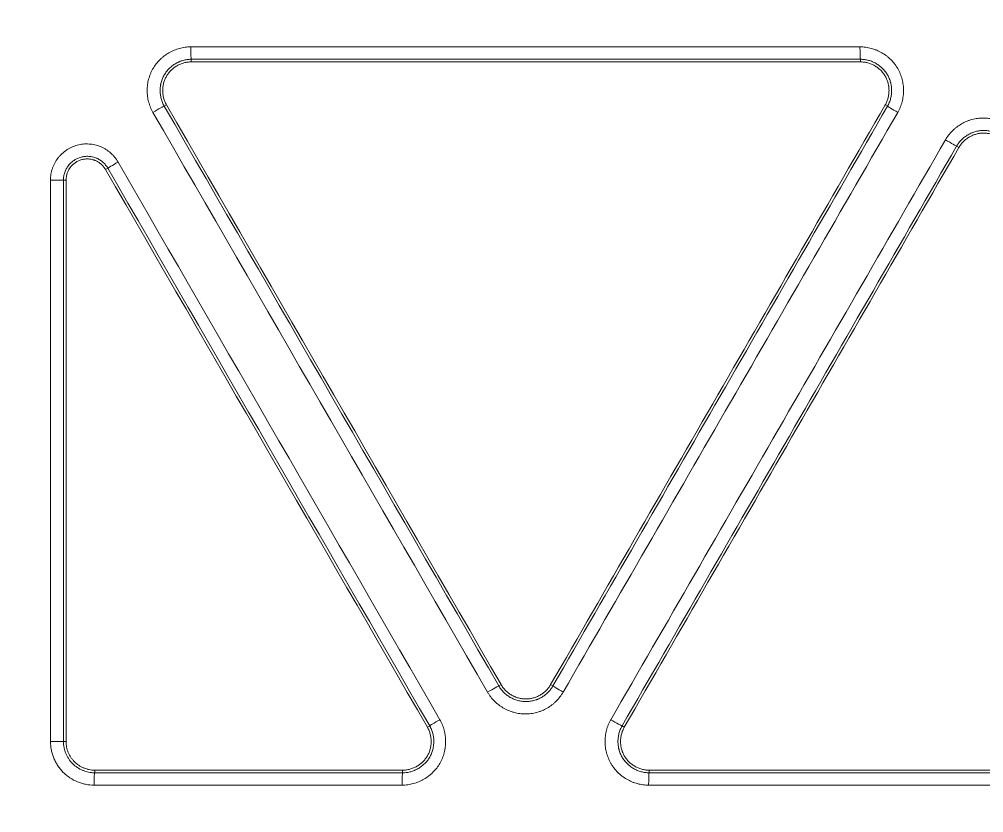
# Model space of a CAD drawing. Header units: inches. Extents: x 405346 to 489838, y -25612 to 14934.
# Drawn here: x 466997.43 to 467034.29, y 4351.73 to 4382.04 of the extents above; entities that cross this region are included whole.
import ezdxf

# ---------------------------------------------------------------- set-up
doc = ezdxf.new("R2010")
doc.units = ezdxf.units.IN
doc.header["$LTSCALE"] = 200
doc.header["$MEASUREMENT"] = 0
doc.layers.add('SS-EQ', color=2, linetype='Continuous', lineweight=20)

# ---------------------------------------------------------------- blocks, each defined once
blk = doc.blocks.new('4way무풍')
at = {"layer": 'SS-EQ'}
for p, q in [((-240.266, 59.09), (-240.266, 58.99)), ((-214.692, 58.99), (-214.691, 59.09)), ((-241.214, 57.349), (-241.3, 57.299)), ((-213.657, 57.299), (-213.744, 57.349)), ((-210.928, 55.723), (-211.014, 55.773)), ((-243.454, 54.928), (-243.541, 54.878)), ((-245.053, 54.473), (-245.152, 54.473)), ((-228.512, 35.151), (-228.427, 35.2)), ((-226.531, 35.2), (-226.444, 35.15)), ((-231.242, 33.575), (-231.155, 33.625)), ((-223.802, 33.625), (-223.716, 33.575)), ((-245.152, 33.028), (-245.053, 33.028)), ((-243.958, 31.933), (-243.958, 31.834)), ((-232.19, 31.834), (-232.19, 31.933)), ((-222.768, 31.933), (-222.768, 31.834))]:
    blk.add_line(p, q, dxfattribs=at)
for centre, major_axis, ratio, start_param, end_param in [((-240.265, 59.564), (0, -0.474), 0.045383, 4.710669, 6.24824), ((-214.691, 59.564), (0, 0.474), 0.038551, 1.56841, 3.106613), ((-241.71, 57.062), (0.41, 0.237), 0.024355, 0.034917, 1.609731), ((-213.246, 57.062), (0.41, -0.237), 0.017147, 3.176504, 4.678064), ((-211.424, 56.01), (0.41, -0.237), 0.01695, 4.678396, 6.248274), ((-243.044, 55.164), (-0.41, -0.237), 0.02451, 4.751757, 6.248268), ((-245.625, 54.473), (-0.474, 0), 0.001461, 3.176499, 4.759575), ((-228.922, 34.914), (0.41, 0.237), 0.022325, 0.034915, 1.607137), ((-226.034, 34.914), (0.41, -0.237), 0.019907, 3.176506, 4.675529), ((-230.745, 33.862), (-0.41, -0.237), 0.022526, 4.749198, 6.24827), ((-224.211, 33.862), (-0.41, 0.237), 0.019689, 1.534333, 3.106679), ((-245.625, 33.028), (-0.474, 0), 0.000878, 3.176499, 4.759918), ((-243.958, 31.36), (0, -0.474), 0.047, 3.176538, 4.711538), ((-232.189, 31.36), (0, 0.474), 0.043555, 0.03494, 1.569803), ((-222.767, 31.36), (0, -0.474), 0.041082, 3.176529, 4.711271)]:
    blk.add_ellipse(centre, major_axis=major_axis, ratio=ratio, start_param=start_param, end_param=end_param, dxfattribs=at)
for points, knots in [([(-346.359, 0), (-346.359, 27.812), (-346.359, 55.623), (-346.359, 97.341), (-346.359, 111.247), (-346.359, 139.059), (-346.359, 152.964), (-346.359, 180.776), (-346.359, 194.682), (-346.359, 222.494), (-346.359, 236.4), (-346.358, 257.259), (-346.358, 264.212), (-346.359, 272.903), (-346.359, 274.641), (-346.359, 277.248), (-346.359, 278.117), (-346.358, 279.856), (-346.358, 280.725), (-346.358, 282.028), (-346.358, 282.463), (-346.358, 283.332), (-346.359, 283.767), (-346.359, 284.419), (-346.359, 284.636), (-346.359, 285.07), (-346.358, 285.288), (-346.355, 285.722), (-346.353, 285.939), (-346.345, 286.374), (-346.34, 286.591), (-346.322, 287.243), (-346.305, 287.677), (-346.262, 288.546), (-346.235, 288.98), (-346.174, 289.848), (-346.138, 290.283), (-346.078, 290.934), (-346.057, 291.151), (-346.012, 291.584), (-345.894, 292.666), (-345.748, 293.74), (-345.479, 295.449), (-345.327, 296.299), (-344.817, 298.834), (-344.407, 300.504), (-343.687, 302.982), (-343.172, 304.624), (-342.294, 307.059), (-341.638, 308.662), (-341.119, 309.858), (-340.941, 310.255), (-340.713, 310.75), (-340.668, 310.849), (-340.576, 311.047), (-340.437, 311.342), (-339.919, 312.422), (-339.029, 314.158), (-338.177, 315.659), (-336.854, 317.88), (-335.912, 319.32), (-334.41, 321.417), (-333.378, 322.795), (-331.741, 324.8), (-330.589, 326.095), (-329.702, 327.05), (-329.403, 327.366), (-329.023, 327.757), (-328.947, 327.835), (-328.795, 327.991), (-328.566, 328.224), (-327.719, 329.07), (-326.303, 330.411), (-324.35, 332.11), (-322.332, 333.721), (-320.944, 334.737), (-319.535, 335.723), (-318.819, 336.202), (-317.367, 337.129), (-315.893, 338.027), (-314.376, 338.866), (-313.222, 339.472), (-312.835, 339.671), (-312.249, 339.962), (-312.054, 340.059), (-311.662, 340.249), (-309.896, 341.094), (-308.103, 341.848), (-305.68, 342.749), (-304.055, 343.315), (-302.408, 343.812), (-299.923, 344.505), (-298.245, 344.898), (-295.697, 345.381), (-294.842, 345.525), (-293.766, 345.682), (-293.551, 345.712), (-293.119, 345.77), (-292.903, 345.798), (-292.254, 345.879), (-291.821, 345.928), (-290.523, 346.062), (-289.657, 346.132), (-288.357, 346.21), (-287.924, 346.231), (-287.057, 346.265), (-286.624, 346.277), (-285.974, 346.288), (-285.757, 346.29), (-285.323, 346.293), (-285.107, 346.293), (-284.673, 346.294), (-284.456, 346.293), (-284.023, 346.293), (-283.806, 346.293), (-283.155, 346.292), (-282.722, 346.292), (-281.855, 346.292), (-281.421, 346.292), (-280.12, 346.293), (-279.253, 346.293), (-277.519, 346.294), (-276.652, 346.294), (-274.05, 346.294), (-272.316, 346.294), (-267.113, 346.293), (-263.645, 346.293), (-256.707, 346.293), (-253.239, 346.293), (-242.833, 346.293), (-235.896, 346.294), (-222.022, 346.294), (-215.084, 346.294), (-194.273, 346.294), (-180.398, 346.294), (-152.65, 346.294), (-138.775, 346.294), (-111.027, 346.294), (-97.152, 346.294), (-69.403, 346.294), (-55.529, 346.294), (-34.718, 346.294), (-27.78, 346.294), (-13.906, 346.294), (-6.969, 346.294), (-0.032, 346.294)], [0, 0, 0, 0, 0.125, 0.125, 0.1875, 0.1875, 0.25, 0.25, 0.3125, 0.3125, 0.375, 0.375, 0.40625, 0.40625, 0.414063, 0.414063, 0.417969, 0.417969, 0.421875, 0.421875, 0.423828, 0.423828, 0.425781, 0.425781, 0.426758, 0.426758, 0.427734, 0.427734, 0.428711, 0.428711, 0.429688, 0.429688, 0.431641, 0.431641, 0.433594, 0.433594, 0.435547, 0.435547, 0.436523, 0.436523, 0.4375, 0.441406, 0.441406, 0.445313, 0.445313, 0.453125, 0.453125, 0.457031, 0.460938, 0.464844, 0.464844, 0.466797, 0.466797, 0.467285, 0.467285, 0.467773, 0.46875, 0.472656, 0.476563, 0.476563, 0.484375, 0.484375, 0.488281, 0.492188, 0.496094, 0.496094, 0.498047, 0.498047, 0.498535, 0.498535, 0.499023, 0.5, 0.503906, 0.507813, 0.511719, 0.515625, 0.515625, 0.519531, 0.519531, 0.523438, 0.527344, 0.527344, 0.529297, 0.529297, 0.530273, 0.530273, 0.53125, 0.539063, 0.539063, 0.542969, 0.546875, 0.546875, 0.554688, 0.554688, 0.558594, 0.558594, 0.55957, 0.55957, 0.560547, 0.560547, 0.5625, 0.5625, 0.566406, 0.566406, 0.568359, 0.568359, 0.570313, 0.570313, 0.571289, 0.571289, 0.572266, 0.572266, 0.573242, 0.573242, 0.574219, 0.574219, 0.576172, 0.576172, 0.578125, 0.578125, 0.582031, 0.582031, 0.585938, 0.585938, 0.59375, 0.59375, 0.609375, 0.609375, 0.625, 0.625, 0.65625, 0.65625, 0.6875, 0.6875, 0.75, 0.75, 0.8125, 0.8125, 0.875, 0.875, 0.9375, 0.9375, 0.96875, 0.96875, 1, 1, 1, 1]), ([(-0.032, 345.099), (-6.961, 345.099), (-13.891, 345.099), (-27.749, 345.099), (-34.679, 345.098), (-55.467, 345.098), (-69.326, 345.098), (-97.044, 345.097), (-110.903, 345.097), (-138.621, 345.096), (-152.479, 345.095), (-180.197, 345.093), (-194.056, 345.092), (-214.845, 345.089), (-221.774, 345.088), (-235.633, 345.086), (-242.562, 345.085), (-256.421, 345.082), (-263.351, 345.08), (-272.012, 345.079), (-273.745, 345.079), (-276.343, 345.078), (-277.21, 345.078), (-278.942, 345.077), (-279.808, 345.077), (-281.107, 345.076), (-281.54, 345.076), (-282.407, 345.076), (-282.84, 345.076), (-283.706, 345.075), (-284.139, 345.075), (-284.789, 345.074), (-285.005, 345.073), (-285.438, 345.071), (-285.655, 345.069), (-286.304, 345.059), (-286.737, 345.048), (-287.602, 345.017), (-288.034, 344.996), (-289.33, 344.921), (-290.194, 344.852), (-291.488, 344.721), (-291.92, 344.673), (-292.566, 344.593), (-292.782, 344.565), (-293.212, 344.507), (-294.286, 344.357), (-295.351, 344.179), (-297.891, 343.698), (-299.563, 343.307), (-302.038, 342.614), (-303.678, 342.117), (-305.297, 341.55), (-307.709, 340.648), (-309.296, 339.975), (-311.056, 339.137), (-311.349, 338.996), (-311.641, 338.852), (-311.836, 338.756), (-311.933, 338.707), (-312.418, 338.463), (-312.803, 338.264), (-313.95, 337.656), (-314.704, 337.235), (-316.19, 336.364), (-316.921, 335.913), (-318.363, 334.982), (-319.073, 334.501), (-320.472, 333.511), (-321.848, 332.49), (-323.849, 330.871), (-325.784, 329.163), (-327.03, 327.964), (-327.795, 327.195), (-327.947, 327.04), (-328.25, 326.729), (-328.401, 326.572), (-328.849, 326.101), (-329.144, 325.784), (-330.019, 324.826), (-331.153, 323.527), (-332.763, 321.515), (-333.776, 320.132), (-334.759, 318.728), (-335.235, 318.015), (-336.157, 316.57), (-336.603, 315.837), (-337.465, 314.349), (-338.296, 312.841), (-339.065, 311.29), (-339.481, 310.406), (-339.527, 310.307), (-339.618, 310.11), (-339.754, 309.814), (-340.065, 309.122), (-340.322, 308.526), (-340.821, 307.33), (-341.451, 305.726), (-342.288, 303.29), (-342.776, 301.647), (-343.454, 299.168), (-343.836, 297.496), (-344.302, 294.959), (-344.439, 294.108), (-344.619, 292.825), (-344.701, 292.181), (-344.786, 291.427), (-344.82, 291.103), (-344.842, 290.887), (-344.852, 290.779), (-344.946, 289.806), (-345.01, 288.941), (-345.078, 287.644), (-345.096, 287.211), (-345.116, 286.563), (-345.122, 286.346), (-345.13, 285.914), (-345.133, 285.698), (-345.138, 285.265), (-345.139, 285.049), (-345.14, 284.616), (-345.14, 284.4), (-345.141, 283.751), (-345.141, 283.319), (-345.141, 282.67), (-345.141, 282.453), (-345.141, 282.021), (-345.141, 281.805), (-345.142, 281.156), (-345.142, 280.723), (-345.142, 279.426), (-345.143, 278.561), (-345.144, 276.83), (-345.144, 275.965), (-345.145, 273.37), (-345.145, 271.64), (-345.146, 262.989), (-345.147, 256.068), (-345.152, 235.306), (-345.154, 221.464), (-345.157, 193.781), (-345.158, 179.94), (-345.16, 152.257), (-345.161, 138.415), (-345.162, 110.732), (-345.163, 69.207), (-345.164, 27.683), (-345.164, 0)], [0, 0, 0, 0, 0.03125, 0.03125, 0.0625, 0.0625, 0.125, 0.125, 0.1875, 0.1875, 0.25, 0.25, 0.3125, 0.3125, 0.34375, 0.34375, 0.375, 0.375, 0.40625, 0.40625, 0.414063, 0.414063, 0.417969, 0.417969, 0.421875, 0.421875, 0.423828, 0.423828, 0.425781, 0.425781, 0.427734, 0.427734, 0.428711, 0.428711, 0.429688, 0.429688, 0.431641, 0.431641, 0.433594, 0.433594, 0.4375, 0.4375, 0.439453, 0.439453, 0.44043, 0.44043, 0.441406, 0.445313, 0.445313, 0.453125, 0.453125, 0.457031, 0.460938, 0.460938, 0.46875, 0.46875, 0.469727, 0.470215, 0.470215, 0.470703, 0.470703, 0.472656, 0.472656, 0.476563, 0.476563, 0.480469, 0.480469, 0.484375, 0.484375, 0.488281, 0.492188, 0.496094, 0.5, 0.5, 0.500977, 0.500977, 0.501953, 0.501953, 0.503906, 0.503906, 0.507813, 0.511719, 0.515625, 0.515625, 0.519531, 0.519531, 0.523438, 0.523438, 0.527344, 0.53125, 0.53125, 0.531738, 0.531738, 0.532227, 0.533203, 0.535156, 0.535156, 0.539063, 0.542969, 0.546875, 0.546875, 0.554688, 0.554688, 0.558594, 0.558594, 0.560547, 0.561523, 0.562012, 0.562012, 0.5625, 0.5625, 0.566406, 0.566406, 0.568359, 0.568359, 0.569336, 0.569336, 0.570313, 0.570313, 0.571289, 0.571289, 0.572266, 0.572266, 0.574219, 0.574219, 0.575195, 0.575195, 0.576172, 0.576172, 0.578125, 0.578125, 0.582031, 0.582031, 0.585938, 0.585938, 0.59375, 0.59375, 0.625, 0.625, 0.6875, 0.6875, 0.75, 0.75, 0.8125, 0.8125, 0.875, 1, 1, 1, 1]), ([(-241.731, 57.063), (-241.768, 57.127), (-241.8, 57.192), (-241.855, 57.326), (-241.878, 57.394), (-241.906, 57.5), (-241.914, 57.535), (-241.925, 57.589), (-241.928, 57.607), (-241.934, 57.644), (-241.936, 57.662), (-241.948, 57.752), (-241.957, 57.897), (-241.948, 58.042), (-241.936, 58.132), (-241.934, 58.151), (-241.928, 58.187), (-241.925, 58.205), (-241.914, 58.258), (-241.906, 58.294), (-241.878, 58.399), (-241.855, 58.468), (-241.814, 58.568), (-241.799, 58.601), (-241.767, 58.667), (-241.75, 58.699), (-241.695, 58.794), (-241.614, 58.915), (-241.518, 59.023), (-241.453, 59.087), (-241.44, 59.1), (-241.413, 59.125), (-241.399, 59.137), (-241.358, 59.173), (-241.33, 59.196), (-241.243, 59.262), (-241.183, 59.302), (-241.089, 59.357), (-241.041, 59.383), (-240.991, 59.406), (-240.958, 59.421), (-240.941, 59.429), (-240.857, 59.464), (-240.719, 59.511), (-240.578, 59.54), (-240.47, 59.555), (-240.433, 59.558), (-240.36, 59.563), (-240.324, 59.565), (-240.287, 59.565)], [0, 0, 0, 0, 0.0625, 0.0625, 0.125, 0.125, 0.15625, 0.15625, 0.171875, 0.171875, 0.1875, 0.1875, 0.25, 0.3125, 0.3125, 0.328125, 0.328125, 0.34375, 0.34375, 0.375, 0.375, 0.4375, 0.4375, 0.46875, 0.46875, 0.5, 0.5, 0.5625, 0.625, 0.625, 0.640625, 0.640625, 0.65625, 0.65625, 0.6875, 0.6875, 0.75, 0.75, 0.78125, 0.796875, 0.796875, 0.8125, 0.8125, 0.875, 0.9375, 0.9375, 0.96875, 0.96875, 1, 1, 1, 1]), ([(-214.709, 59.565), (-214.636, 59.565), (-214.563, 59.56), (-214.42, 59.541), (-214.349, 59.526), (-214.244, 59.498), (-214.209, 59.487), (-214.157, 59.469), (-214.14, 59.463), (-214.105, 59.45), (-214.088, 59.443), (-214.004, 59.408), (-213.875, 59.344), (-213.754, 59.264), (-213.681, 59.208), (-213.667, 59.197), (-213.638, 59.174), (-213.596, 59.138), (-213.556, 59.101), (-213.479, 59.025), (-213.431, 58.971), (-213.365, 58.885), (-213.343, 58.855), (-213.303, 58.795), (-213.283, 58.763), (-213.228, 58.668), (-213.165, 58.538), (-213.118, 58.401), (-213.095, 58.313), (-213.091, 58.295), (-213.083, 58.259), (-213.079, 58.241), (-213.068, 58.187), (-213.062, 58.151), (-213.048, 58.043), (-213.044, 57.971), (-213.044, 57.862), (-213.045, 57.808), (-213.05, 57.753), (-213.053, 57.717), (-213.055, 57.698), (-213.067, 57.608), (-213.095, 57.465), (-213.14, 57.328), (-213.182, 57.227), (-213.197, 57.193), (-213.229, 57.127), (-213.246, 57.095), (-213.265, 57.063)], [0, 0, 0, 0, 0.0625, 0.0625, 0.125, 0.125, 0.15625, 0.15625, 0.171875, 0.171875, 0.1875, 0.1875, 0.25, 0.3125, 0.3125, 0.328125, 0.328125, 0.34375, 0.375, 0.375, 0.4375, 0.4375, 0.46875, 0.46875, 0.5, 0.5, 0.5625, 0.625, 0.625, 0.640625, 0.640625, 0.65625, 0.65625, 0.6875, 0.6875, 0.75, 0.75, 0.78125, 0.796875, 0.796875, 0.8125, 0.8125, 0.875, 0.9375, 0.9375, 0.96875, 0.96875, 1, 1, 1, 1]), ([(-240.266, 59.09), (-240.269, 59.09), (-240.273, 59.09), (-240.279, 59.09), (-240.289, 59.09), (-240.312, 59.089), (-240.332, 59.088), (-240.371, 59.086), (-240.397, 59.083), (-240.474, 59.072), (-240.575, 59.051), (-240.673, 59.017), (-240.734, 58.992), (-240.746, 58.987), (-240.77, 58.976), (-240.805, 58.959), (-240.839, 58.941), (-240.907, 58.902), (-240.95, 58.873), (-241.012, 58.826), (-241.032, 58.81), (-241.071, 58.775), (-241.091, 58.757), (-241.146, 58.702), (-241.215, 58.625), (-241.273, 58.539), (-241.313, 58.471), (-241.325, 58.448), (-241.348, 58.401), (-241.359, 58.377), (-241.388, 58.305), (-241.404, 58.256), (-241.424, 58.18), (-241.433, 58.142), (-241.44, 58.104), (-241.444, 58.078), (-241.446, 58.065), (-241.454, 58), (-241.461, 57.896), (-241.454, 57.793), (-241.444, 57.715), (-241.44, 57.689), (-241.43, 57.638), (-241.424, 57.612), (-241.404, 57.537), (-241.388, 57.488), (-241.359, 57.416), (-241.343, 57.38), (-241.322, 57.339), (-241.311, 57.319), (-241.306, 57.311), (-241.303, 57.305), (-241.301, 57.302), (-241.3, 57.299)], [0, 0, 0, 0, 0.003906, 0.003906, 0.007812, 0.015625, 0.03125, 0.03125, 0.0625, 0.0625, 0.125, 0.1875, 0.1875, 0.203125, 0.203125, 0.21875, 0.25, 0.25, 0.3125, 0.3125, 0.34375, 0.34375, 0.375, 0.375, 0.4375, 0.5, 0.5, 0.53125, 0.53125, 0.5625, 0.5625, 0.625, 0.625, 0.65625, 0.671875, 0.671875, 0.6875, 0.6875, 0.75, 0.8125, 0.8125, 0.84375, 0.84375, 0.875, 0.875, 0.9375, 0.9375, 0.96875, 0.984375, 0.992188, 0.996094, 0.996094, 1, 1, 1, 1]), ([(-241.214, 57.349), (-241.238, 57.391), (-241.259, 57.434), (-241.295, 57.522), (-241.325, 57.612), (-241.343, 57.706), (-241.351, 57.766), (-241.352, 57.778), (-241.355, 57.801), (-241.357, 57.837), (-241.359, 57.873), (-241.359, 57.944), (-241.355, 57.992), (-241.346, 58.063), (-241.343, 58.086), (-241.333, 58.134), (-241.328, 58.157), (-241.31, 58.226), (-241.28, 58.317), (-241.238, 58.402), (-241.202, 58.464), (-241.189, 58.485), (-241.162, 58.525), (-241.148, 58.544), (-241.105, 58.6), (-241.073, 58.636), (-241.022, 58.686), (-240.996, 58.71), (-240.969, 58.733), (-240.95, 58.748), (-240.941, 58.756), (-240.893, 58.792), (-240.813, 58.845), (-240.728, 58.887), (-240.662, 58.915), (-240.64, 58.923), (-240.594, 58.939), (-240.571, 58.946), (-240.503, 58.965), (-240.456, 58.974), (-240.362, 58.987), (-240.314, 58.99), (-240.266, 58.99)], [0, 0, 0, 0, 0.0625, 0.0625, 0.125, 0.1875, 0.1875, 0.203125, 0.203125, 0.21875, 0.25, 0.25, 0.3125, 0.3125, 0.34375, 0.34375, 0.375, 0.375, 0.4375, 0.5, 0.5, 0.53125, 0.53125, 0.5625, 0.5625, 0.625, 0.625, 0.65625, 0.671875, 0.671875, 0.6875, 0.6875, 0.75, 0.8125, 0.8125, 0.84375, 0.84375, 0.875, 0.875, 0.9375, 0.9375, 1, 1, 1, 1]), ([(-214.692, 58.99), (-214.643, 58.99), (-214.595, 58.987), (-214.501, 58.974), (-214.408, 58.955), (-214.318, 58.924), (-214.251, 58.896), (-214.23, 58.886), (-214.187, 58.865), (-214.166, 58.854), (-214.104, 58.818), (-214.064, 58.792), (-214.008, 58.748), (-213.989, 58.733), (-213.953, 58.702), (-213.935, 58.685), (-213.884, 58.635), (-213.821, 58.564), (-213.768, 58.485), (-213.732, 58.423), (-213.721, 58.401), (-213.7, 58.358), (-213.69, 58.337), (-213.663, 58.271), (-213.648, 58.226), (-213.63, 58.157), (-213.622, 58.122), (-213.616, 58.086), (-213.612, 58.063), (-213.61, 58.051), (-213.603, 57.991), (-213.597, 57.896), (-213.603, 57.801), (-213.612, 57.73), (-213.615, 57.706), (-213.625, 57.659), (-213.63, 57.636), (-213.648, 57.567), (-213.663, 57.521), (-213.699, 57.434), (-213.72, 57.391), (-213.744, 57.349)], [0, 0, 0, 0, 0.0625, 0.0625, 0.125, 0.1875, 0.1875, 0.21875, 0.21875, 0.25, 0.25, 0.3125, 0.3125, 0.34375, 0.34375, 0.375, 0.375, 0.4375, 0.5, 0.5, 0.53125, 0.53125, 0.5625, 0.5625, 0.625, 0.625, 0.65625, 0.671875, 0.671875, 0.6875, 0.6875, 0.75, 0.8125, 0.8125, 0.84375, 0.84375, 0.875, 0.875, 0.9375, 0.9375, 1, 1, 1, 1]), ([(-213.657, 57.299), (-213.655, 57.301), (-213.653, 57.304), (-213.65, 57.31), (-213.645, 57.319), (-213.641, 57.327), (-213.631, 57.345), (-213.625, 57.356), (-213.608, 57.392), (-213.597, 57.416), (-213.568, 57.488), (-213.535, 57.587), (-213.516, 57.689), (-213.507, 57.754), (-213.506, 57.767), (-213.503, 57.793), (-213.502, 57.806), (-213.5, 57.845), (-213.499, 57.871), (-213.499, 57.949), (-213.503, 58.001), (-213.512, 58.078), (-213.517, 58.104), (-213.524, 58.143), (-213.527, 58.155), (-213.533, 58.181), (-213.536, 58.194), (-213.552, 58.257), (-213.569, 58.306), (-213.608, 58.402), (-213.631, 58.449), (-213.67, 58.517), (-213.684, 58.539), (-213.713, 58.582), (-213.729, 58.603), (-213.776, 58.665), (-213.811, 58.704), (-213.866, 58.758), (-213.895, 58.785), (-213.925, 58.81), (-213.945, 58.826), (-213.955, 58.835), (-214.008, 58.874), (-214.094, 58.932), (-214.187, 58.978), (-214.259, 59.008), (-214.284, 59.017), (-214.333, 59.034), (-214.358, 59.042), (-214.434, 59.062), (-214.484, 59.073), (-214.561, 59.083), (-214.6, 59.087), (-214.646, 59.089), (-214.668, 59.09), (-214.678, 59.09), (-214.685, 59.09), (-214.688, 59.09), (-214.691, 59.09)], [0, 0, 0, 0, 0.003906, 0.003906, 0.007813, 0.015625, 0.015625, 0.03125, 0.03125, 0.0625, 0.0625, 0.125, 0.1875, 0.1875, 0.203125, 0.203125, 0.21875, 0.21875, 0.25, 0.25, 0.3125, 0.3125, 0.34375, 0.34375, 0.359375, 0.359375, 0.375, 0.375, 0.4375, 0.4375, 0.5, 0.5, 0.53125, 0.53125, 0.5625, 0.5625, 0.625, 0.625, 0.65625, 0.671875, 0.671875, 0.6875, 0.6875, 0.75, 0.8125, 0.8125, 0.84375, 0.84375, 0.875, 0.875, 0.9375, 0.9375, 0.96875, 0.984375, 0.992188, 0.996094, 0.996094, 1, 1, 1, 1]), ([(-226.531, 35.2), (-224.4, 38.892), (-222.269, 42.583), (-218.006, 49.966), (-215.875, 53.657), (-213.744, 57.349)], [0, 0, 0, 0, 0.5, 0.5, 1, 1, 1, 1]), ([(-226.444, 35.15), (-224.313, 38.842), (-222.182, 42.533), (-217.919, 49.916), (-215.788, 53.607), (-213.657, 57.299)], [0, 0, 0, 0, 0.5, 0.5, 1, 1, 1, 1]), ([(-213.265, 57.063), (-215.396, 53.372), (-217.528, 49.68), (-221.791, 42.297), (-223.922, 38.606), (-226.054, 34.914)], [0, 0, 0, 0, 0.5, 0.5, 1, 1, 1, 1]), ([(-211.442, 56.011), (-211.405, 56.075), (-211.365, 56.135), (-211.276, 56.25), (-211.228, 56.304), (-211.151, 56.381), (-211.124, 56.406), (-211.083, 56.442), (-211.069, 56.454), (-211.04, 56.477), (-211.026, 56.488), (-210.954, 56.543), (-210.833, 56.623), (-210.703, 56.688), (-210.618, 56.723), (-210.601, 56.73), (-210.567, 56.743), (-210.55, 56.749), (-210.498, 56.767), (-210.464, 56.778), (-210.359, 56.806), (-210.288, 56.821), (-210.18, 56.835), (-210.144, 56.839), (-210.071, 56.844), (-210.034, 56.845), (-209.925, 56.845), (-209.78, 56.835), (-209.638, 56.806), (-209.55, 56.782), (-209.533, 56.777), (-209.498, 56.767), (-209.48, 56.761), (-209.428, 56.743), (-209.394, 56.73), (-209.294, 56.688), (-209.229, 56.656), (-209.134, 56.602), (-209.088, 56.573), (-209.043, 56.542), (-209.013, 56.521), (-208.998, 56.51), (-208.926, 56.454), (-208.816, 56.359), (-208.72, 56.251), (-208.653, 56.165), (-208.632, 56.135), (-208.591, 56.074), (-208.571, 56.043), (-208.553, 56.011)], [0, 0, 0, 0, 0.0625, 0.0625, 0.125, 0.125, 0.15625, 0.15625, 0.171875, 0.171875, 0.1875, 0.1875, 0.25, 0.3125, 0.3125, 0.328125, 0.328125, 0.34375, 0.34375, 0.375, 0.375, 0.4375, 0.4375, 0.46875, 0.46875, 0.5, 0.5, 0.5625, 0.625, 0.625, 0.640625, 0.640625, 0.65625, 0.65625, 0.6875, 0.6875, 0.75, 0.75, 0.78125, 0.796875, 0.796875, 0.8125, 0.8125, 0.875, 0.9375, 0.9375, 0.96875, 0.96875, 1, 1, 1, 1]), ([(-208.946, 55.774), (-208.947, 55.776), (-208.949, 55.779), (-208.952, 55.785), (-208.957, 55.793), (-208.963, 55.802), (-208.973, 55.818), (-208.98, 55.829), (-209.002, 55.862), (-209.018, 55.883), (-209.065, 55.945), (-209.134, 56.022), (-209.213, 56.09), (-209.265, 56.13), (-209.276, 56.138), (-209.297, 56.153), (-209.329, 56.175), (-209.363, 56.196), (-209.43, 56.235), (-209.476, 56.258), (-209.548, 56.288), (-209.573, 56.297), (-209.622, 56.314), (-209.647, 56.322), (-209.723, 56.342), (-209.774, 56.353), (-209.876, 56.367), (-209.928, 56.37), (-210.006, 56.37), (-210.033, 56.369), (-210.085, 56.366), (-210.111, 56.363), (-210.188, 56.353), (-210.238, 56.342), (-210.313, 56.322), (-210.351, 56.31), (-210.388, 56.297), (-210.412, 56.287), (-210.424, 56.283), (-210.485, 56.257), (-210.578, 56.211), (-210.664, 56.154), (-210.726, 56.106), (-210.747, 56.09), (-210.786, 56.055), (-210.805, 56.037), (-210.861, 55.983), (-210.895, 55.944), (-210.943, 55.882), (-210.966, 55.851), (-210.991, 55.812), (-211.003, 55.793), (-211.008, 55.784), (-211.011, 55.779), (-211.013, 55.776), (-211.014, 55.773)], [0, 0, 0, 0, 0.003906, 0.003906, 0.007813, 0.015625, 0.015625, 0.03125, 0.03125, 0.0625, 0.0625, 0.125, 0.1875, 0.1875, 0.203125, 0.203125, 0.21875, 0.25, 0.25, 0.3125, 0.3125, 0.34375, 0.34375, 0.375, 0.375, 0.4375, 0.4375, 0.5, 0.5, 0.53125, 0.53125, 0.5625, 0.5625, 0.625, 0.625, 0.65625, 0.671875, 0.671875, 0.6875, 0.6875, 0.75, 0.8125, 0.8125, 0.84375, 0.84375, 0.875, 0.875, 0.9375, 0.9375, 0.96875, 0.984375, 0.992187, 0.996094, 0.996094, 1, 1, 1, 1]), ([(-210.928, 55.723), (-210.904, 55.765), (-210.877, 55.805), (-210.819, 55.881), (-210.756, 55.952), (-210.684, 56.014), (-210.636, 56.05), (-210.626, 56.057), (-210.607, 56.071), (-210.577, 56.092), (-210.547, 56.111), (-210.485, 56.146), (-210.442, 56.167), (-210.376, 56.195), (-210.354, 56.203), (-210.309, 56.219), (-210.286, 56.226), (-210.216, 56.245), (-210.123, 56.264), (-210.028, 56.271), (-209.957, 56.271), (-209.932, 56.27), (-209.885, 56.266), (-209.861, 56.264), (-209.79, 56.254), (-209.744, 56.245), (-209.675, 56.226), (-209.641, 56.215), (-209.607, 56.203), (-209.585, 56.194), (-209.574, 56.19), (-209.518, 56.167), (-209.433, 56.124), (-209.354, 56.072), (-209.297, 56.028), (-209.278, 56.013), (-209.242, 55.982), (-209.224, 55.965), (-209.173, 55.915), (-209.142, 55.88), (-209.084, 55.805), (-209.057, 55.765), (-209.033, 55.723)], [0, 0, 0, 0, 0.0625, 0.0625, 0.125, 0.1875, 0.1875, 0.203125, 0.203125, 0.21875, 0.25, 0.25, 0.3125, 0.3125, 0.34375, 0.34375, 0.375, 0.375, 0.4375, 0.5, 0.5, 0.53125, 0.53125, 0.5625, 0.5625, 0.625, 0.625, 0.65625, 0.671875, 0.671875, 0.6875, 0.6875, 0.75, 0.8125, 0.8125, 0.84375, 0.84375, 0.875, 0.875, 0.9375, 0.9375, 1, 1, 1, 1]), ([(-245.648, 54.473), (-245.648, 54.549), (-245.641, 54.625), (-245.617, 54.773), (-245.598, 54.846), (-245.568, 54.936), (-245.561, 54.954), (-245.548, 54.989), (-245.541, 55.007), (-245.518, 55.059), (-245.502, 55.092), (-245.449, 55.192), (-245.408, 55.255), (-245.35, 55.33), (-245.338, 55.345), (-245.314, 55.374), (-245.302, 55.389), (-245.263, 55.431), (-245.237, 55.457), (-245.155, 55.534), (-245.096, 55.581), (-245.017, 55.634), (-245.001, 55.644), (-244.969, 55.664), (-244.952, 55.673), (-244.903, 55.701), (-244.869, 55.718), (-244.767, 55.764), (-244.696, 55.79), (-244.586, 55.819), (-244.549, 55.828), (-244.475, 55.841), (-244.437, 55.846), (-244.325, 55.857), (-244.25, 55.859), (-244.156, 55.852), (-244.137, 55.851), (-244.099, 55.847), (-244.08, 55.844), (-244.024, 55.836), (-243.987, 55.829), (-243.877, 55.804), (-243.806, 55.781), (-243.718, 55.745), (-243.701, 55.737), (-243.667, 55.721), (-243.65, 55.713), (-243.599, 55.687), (-243.566, 55.668), (-243.47, 55.609), (-243.41, 55.564), (-243.339, 55.502), (-243.325, 55.489), (-243.297, 55.463), (-243.284, 55.45), (-243.244, 55.409), (-243.219, 55.381), (-243.147, 55.293), (-243.104, 55.231), (-243.066, 55.165)], [0, 0, 0, 0, 0.0625, 0.0625, 0.125, 0.125, 0.140625, 0.140625, 0.15625, 0.15625, 0.1875, 0.1875, 0.25, 0.25, 0.265625, 0.265625, 0.28125, 0.28125, 0.3125, 0.3125, 0.375, 0.375, 0.390625, 0.390625, 0.40625, 0.40625, 0.4375, 0.4375, 0.5, 0.5, 0.53125, 0.53125, 0.5625, 0.5625, 0.625, 0.625, 0.640625, 0.640625, 0.65625, 0.65625, 0.6875, 0.6875, 0.75, 0.75, 0.765625, 0.765625, 0.78125, 0.78125, 0.8125, 0.8125, 0.875, 0.875, 0.890625, 0.890625, 0.90625, 0.90625, 0.9375, 0.9375, 1, 1, 1, 1]), ([(-224.231, 33.862), (-222.1, 37.554), (-219.968, 41.245), (-215.705, 48.628), (-213.574, 52.32), (-211.442, 56.011)], [0, 0, 0, 0, 0.5, 0.5, 1, 1, 1, 1]), ([(-211.014, 55.773), (-213.145, 52.082), (-215.277, 48.39), (-219.539, 41.007), (-221.67, 37.316), (-223.802, 33.625)], [0, 0, 0, 0, 0.5, 0.5, 1, 1, 1, 1]), ([(-210.928, 55.723), (-213.06, 52.032), (-215.191, 48.34), (-219.453, 40.958), (-221.585, 37.266), (-223.716, 33.575)], [0, 0, 0, 0, 0.5, 0.5, 1, 1, 1, 1]), ([(-243.454, 54.928), (-243.456, 54.931), (-243.457, 54.933), (-243.46, 54.939), (-243.465, 54.947), (-243.477, 54.965), (-243.487, 54.981), (-243.508, 55.011), (-243.538, 55.051), (-243.572, 55.088), (-243.606, 55.124), (-243.625, 55.141), (-243.681, 55.19), (-243.72, 55.22), (-243.783, 55.259), (-243.805, 55.271), (-243.838, 55.288), (-243.849, 55.294), (-243.872, 55.304), (-243.883, 55.309), (-243.941, 55.333), (-243.988, 55.348), (-244.06, 55.364), (-244.084, 55.369), (-244.133, 55.376), (-244.158, 55.379), (-244.233, 55.384), (-244.282, 55.383), (-244.356, 55.376), (-244.38, 55.372), (-244.429, 55.363), (-244.454, 55.358), (-244.526, 55.338), (-244.572, 55.322), (-244.64, 55.291), (-244.673, 55.274), (-244.705, 55.256), (-244.726, 55.243), (-244.737, 55.236), (-244.789, 55.201), (-244.827, 55.17), (-244.882, 55.12), (-244.908, 55.094), (-244.932, 55.065), (-244.948, 55.046), (-244.956, 55.037), (-244.994, 54.987), (-245.021, 54.945), (-245.056, 54.88), (-245.072, 54.846), (-245.086, 54.812), (-245.095, 54.789), (-245.099, 54.777), (-245.119, 54.718), (-245.131, 54.67), (-245.143, 54.597), (-245.148, 54.56), (-245.151, 54.516), (-245.152, 54.494), (-245.152, 54.485), (-245.152, 54.479), (-245.152, 54.476), (-245.152, 54.473)], [0, 0, 0, 0, 0.003906, 0.003906, 0.007812, 0.015625, 0.03125, 0.03125, 0.0625, 0.09375, 0.09375, 0.125, 0.125, 0.1875, 0.1875, 0.21875, 0.21875, 0.234375, 0.234375, 0.25, 0.25, 0.3125, 0.3125, 0.34375, 0.34375, 0.375, 0.375, 0.4375, 0.4375, 0.46875, 0.46875, 0.5, 0.5, 0.5625, 0.5625, 0.59375, 0.609375, 0.609375, 0.625, 0.625, 0.6875, 0.6875, 0.71875, 0.734375, 0.734375, 0.75, 0.75, 0.8125, 0.8125, 0.84375, 0.859375, 0.859375, 0.875, 0.875, 0.9375, 0.9375, 0.96875, 0.984375, 0.992187, 0.996094, 0.996094, 1, 1, 1, 1]), ([(-245.053, 54.473), (-245.053, 54.517), (-245.049, 54.561), (-245.038, 54.627), (-245.034, 54.649), (-245.023, 54.692), (-245.016, 54.713), (-244.995, 54.776), (-244.977, 54.816), (-244.946, 54.875), (-244.935, 54.894), (-244.917, 54.922), (-244.911, 54.931), (-244.898, 54.949), (-244.891, 54.958), (-244.858, 55.002), (-244.828, 55.034), (-244.78, 55.079), (-244.763, 55.094), (-244.728, 55.121), (-244.71, 55.134), (-244.655, 55.171), (-244.616, 55.192), (-244.556, 55.22), (-244.536, 55.228), (-244.494, 55.243), (-244.473, 55.25), (-244.409, 55.267), (-244.365, 55.274), (-244.3, 55.281), (-244.278, 55.282), (-244.234, 55.283), (-244.211, 55.282), (-244.145, 55.278), (-244.101, 55.271), (-244.037, 55.256), (-244.005, 55.248), (-243.974, 55.237), (-243.953, 55.229), (-243.943, 55.225), (-243.891, 55.204), (-243.852, 55.184), (-243.796, 55.149), (-243.769, 55.13), (-243.743, 55.11), (-243.726, 55.096), (-243.717, 55.089), (-243.675, 55.052), (-243.614, 54.989), (-243.564, 54.916), (-243.541, 54.878)], [0, 0, 0, 0, 0.0625, 0.0625, 0.09375, 0.09375, 0.125, 0.125, 0.1875, 0.1875, 0.21875, 0.21875, 0.234375, 0.234375, 0.25, 0.25, 0.3125, 0.3125, 0.34375, 0.34375, 0.375, 0.375, 0.4375, 0.4375, 0.46875, 0.46875, 0.5, 0.5, 0.5625, 0.5625, 0.59375, 0.59375, 0.625, 0.625, 0.6875, 0.6875, 0.71875, 0.734375, 0.734375, 0.75, 0.75, 0.8125, 0.8125, 0.84375, 0.859375, 0.859375, 0.875, 0.875, 0.9375, 1, 1, 1, 1]), ([(-228.512, 35.151), (-228.511, 35.148), (-228.509, 35.145), (-228.506, 35.139), (-228.501, 35.131), (-228.496, 35.123), (-228.485, 35.106), (-228.478, 35.095), (-228.456, 35.062), (-228.441, 35.041), (-228.393, 34.979), (-228.324, 34.902), (-228.245, 34.834), (-228.193, 34.794), (-228.183, 34.786), (-228.161, 34.771), (-228.129, 34.749), (-228.096, 34.728), (-228.028, 34.689), (-227.982, 34.666), (-227.91, 34.636), (-227.886, 34.627), (-227.836, 34.61), (-227.811, 34.602), (-227.736, 34.581), (-227.685, 34.571), (-227.582, 34.557), (-227.531, 34.553), (-227.452, 34.553), (-227.426, 34.554), (-227.374, 34.558), (-227.348, 34.561), (-227.271, 34.571), (-227.22, 34.581), (-227.145, 34.602), (-227.108, 34.613), (-227.071, 34.627), (-227.046, 34.636), (-227.034, 34.641), (-226.974, 34.666), (-226.881, 34.712), (-226.794, 34.77), (-226.732, 34.817), (-226.712, 34.834), (-226.672, 34.868), (-226.653, 34.886), (-226.597, 34.941), (-226.563, 34.98), (-226.515, 35.041), (-226.493, 35.073), (-226.468, 35.111), (-226.456, 35.13), (-226.451, 35.139), (-226.447, 35.145), (-226.446, 35.147), (-226.444, 35.15)], [0, 0, 0, 0, 0.003906, 0.003906, 0.007813, 0.015625, 0.015625, 0.03125, 0.03125, 0.0625, 0.0625, 0.125, 0.1875, 0.1875, 0.203125, 0.203125, 0.21875, 0.25, 0.25, 0.3125, 0.3125, 0.34375, 0.34375, 0.375, 0.375, 0.4375, 0.4375, 0.5, 0.5, 0.53125, 0.53125, 0.5625, 0.5625, 0.625, 0.625, 0.65625, 0.671875, 0.671875, 0.6875, 0.6875, 0.75, 0.8125, 0.8125, 0.84375, 0.84375, 0.875, 0.875, 0.9375, 0.9375, 0.96875, 0.984375, 0.992187, 0.996094, 0.996094, 1, 1, 1, 1]), ([(-226.531, 35.2), (-226.555, 35.159), (-226.582, 35.119), (-226.641, 35.043), (-226.704, 34.972), (-226.776, 34.91), (-226.824, 34.873), (-226.833, 34.866), (-226.853, 34.852), (-226.882, 34.832), (-226.913, 34.813), (-226.975, 34.778), (-227.017, 34.757), (-227.083, 34.729), (-227.105, 34.72), (-227.151, 34.705), (-227.174, 34.698), (-227.243, 34.679), (-227.336, 34.66), (-227.431, 34.653), (-227.503, 34.653), (-227.527, 34.654), (-227.575, 34.657), (-227.599, 34.66), (-227.669, 34.67), (-227.716, 34.679), (-227.784, 34.698), (-227.818, 34.709), (-227.852, 34.721), (-227.875, 34.729), (-227.886, 34.734), (-227.941, 34.757), (-228.027, 34.799), (-228.106, 34.852), (-228.163, 34.895), (-228.181, 34.911), (-228.218, 34.942), (-228.235, 34.958), (-228.286, 35.009), (-228.318, 35.044), (-228.376, 35.119), (-228.403, 35.159), (-228.427, 35.2)], [0, 0, 0, 0, 0.0625, 0.0625, 0.125, 0.1875, 0.1875, 0.203125, 0.203125, 0.21875, 0.25, 0.25, 0.3125, 0.3125, 0.34375, 0.34375, 0.375, 0.375, 0.4375, 0.5, 0.5, 0.53125, 0.53125, 0.5625, 0.5625, 0.625, 0.625, 0.65625, 0.671875, 0.671875, 0.6875, 0.6875, 0.75, 0.8125, 0.8125, 0.84375, 0.84375, 0.875, 0.875, 0.9375, 0.9375, 1, 1, 1, 1]), ([(-226.054, 34.914), (-226.09, 34.851), (-226.131, 34.79), (-226.22, 34.676), (-226.267, 34.621), (-226.345, 34.545), (-226.372, 34.52), (-226.413, 34.484), (-226.427, 34.472), (-226.455, 34.449), (-226.47, 34.437), (-226.542, 34.382), (-226.663, 34.302), (-226.793, 34.237), (-226.877, 34.202), (-226.894, 34.195), (-226.929, 34.182), (-226.946, 34.176), (-226.998, 34.158), (-227.032, 34.148), (-227.137, 34.119), (-227.208, 34.105), (-227.316, 34.09), (-227.352, 34.087), (-227.425, 34.082), (-227.461, 34.08), (-227.571, 34.08), (-227.643, 34.085), (-227.787, 34.105), (-227.858, 34.119), (-227.946, 34.143), (-227.963, 34.148), (-227.998, 34.159), (-228.016, 34.165), (-228.067, 34.182), (-228.102, 34.195), (-228.202, 34.237), (-228.267, 34.269), (-228.361, 34.324), (-228.408, 34.352), (-228.453, 34.383), (-228.482, 34.405), (-228.497, 34.415), (-228.57, 34.471), (-228.68, 34.566), (-228.776, 34.675), (-228.842, 34.761), (-228.864, 34.79), (-228.905, 34.851), (-228.924, 34.882), (-228.943, 34.914)], [0, 0, 0, 0, 0.0625, 0.0625, 0.125, 0.125, 0.15625, 0.15625, 0.171875, 0.171875, 0.1875, 0.1875, 0.25, 0.3125, 0.3125, 0.328125, 0.328125, 0.34375, 0.34375, 0.375, 0.375, 0.4375, 0.4375, 0.46875, 0.46875, 0.5, 0.5, 0.5625, 0.5625, 0.625, 0.625, 0.640625, 0.640625, 0.65625, 0.65625, 0.6875, 0.6875, 0.75, 0.75, 0.78125, 0.796875, 0.796875, 0.8125, 0.8125, 0.875, 0.9375, 0.9375, 0.96875, 0.96875, 1, 1, 1, 1]), ([(-230.765, 33.862), (-230.728, 33.799), (-230.696, 33.733), (-230.641, 33.599), (-230.618, 33.531), (-230.591, 33.425), (-230.582, 33.39), (-230.572, 33.336), (-230.569, 33.318), (-230.563, 33.281), (-230.56, 33.263), (-230.549, 33.173), (-230.539, 33.028), (-230.549, 32.883), (-230.56, 32.793), (-230.563, 32.774), (-230.569, 32.738), (-230.572, 32.72), (-230.583, 32.667), (-230.591, 32.631), (-230.618, 32.526), (-230.641, 32.458), (-230.683, 32.357), (-230.698, 32.324), (-230.73, 32.258), (-230.747, 32.226), (-230.802, 32.131), (-230.883, 32.01), (-230.979, 31.902), (-231.044, 31.838), (-231.057, 31.825), (-231.084, 31.8), (-231.097, 31.788), (-231.139, 31.752), (-231.167, 31.729), (-231.253, 31.663), (-231.314, 31.623), (-231.408, 31.568), (-231.456, 31.543), (-231.505, 31.519), (-231.539, 31.504), (-231.555, 31.496), (-231.64, 31.461), (-231.777, 31.414), (-231.919, 31.385), (-232.027, 31.37), (-232.063, 31.367), (-232.136, 31.362), (-232.173, 31.36), (-232.21, 31.36)], [0, 0, 0, 0, 0.0625, 0.0625, 0.125, 0.125, 0.15625, 0.15625, 0.171875, 0.171875, 0.1875, 0.1875, 0.25, 0.3125, 0.3125, 0.328125, 0.328125, 0.34375, 0.34375, 0.375, 0.375, 0.4375, 0.4375, 0.46875, 0.46875, 0.5, 0.5, 0.5625, 0.625, 0.625, 0.640625, 0.640625, 0.65625, 0.65625, 0.6875, 0.6875, 0.75, 0.75, 0.78125, 0.796875, 0.796875, 0.8125, 0.8125, 0.875, 0.9375, 0.9375, 0.96875, 0.96875, 1, 1, 1, 1]), ([(-232.19, 31.834), (-232.187, 31.834), (-232.183, 31.834), (-232.177, 31.834), (-232.167, 31.834), (-232.157, 31.834), (-232.137, 31.835), (-232.124, 31.835), (-232.085, 31.838), (-232.059, 31.841), (-231.982, 31.851), (-231.88, 31.872), (-231.782, 31.906), (-231.722, 31.931), (-231.71, 31.937), (-231.686, 31.947), (-231.65, 31.964), (-231.616, 31.983), (-231.549, 32.022), (-231.505, 32.05), (-231.443, 32.097), (-231.423, 32.114), (-231.384, 32.148), (-231.364, 32.166), (-231.308, 32.221), (-231.274, 32.26), (-231.21, 32.342), (-231.181, 32.385), (-231.142, 32.453), (-231.13, 32.476), (-231.107, 32.523), (-231.096, 32.547), (-231.067, 32.619), (-231.05, 32.668), (-231.03, 32.743), (-231.022, 32.781), (-231.015, 32.82), (-231.011, 32.846), (-231.009, 32.859), (-231, 32.924), (-230.994, 33.028), (-231, 33.131), (-231.01, 33.209), (-231.014, 33.235), (-231.024, 33.287), (-231.03, 33.312), (-231.05, 33.388), (-231.067, 33.437), (-231.096, 33.509), (-231.112, 33.544), (-231.133, 33.585), (-231.144, 33.605), (-231.149, 33.614), (-231.152, 33.619), (-231.153, 33.622), (-231.155, 33.625)], [0, 0, 0, 0, 0.003906, 0.003906, 0.007812, 0.015625, 0.015625, 0.03125, 0.03125, 0.0625, 0.0625, 0.125, 0.1875, 0.1875, 0.203125, 0.203125, 0.21875, 0.25, 0.25, 0.3125, 0.3125, 0.34375, 0.34375, 0.375, 0.375, 0.4375, 0.4375, 0.5, 0.5, 0.53125, 0.53125, 0.5625, 0.5625, 0.625, 0.625, 0.65625, 0.671875, 0.671875, 0.6875, 0.6875, 0.75, 0.8125, 0.8125, 0.84375, 0.84375, 0.875, 0.875, 0.9375, 0.9375, 0.96875, 0.984375, 0.992187, 0.996094, 0.996094, 1, 1, 1, 1]), ([(-231.242, 33.575), (-231.218, 33.533), (-231.197, 33.49), (-231.161, 33.401), (-231.131, 33.311), (-231.113, 33.218), (-231.105, 33.158), (-231.104, 33.146), (-231.102, 33.122), (-231.099, 33.087), (-231.098, 33.051), (-231.098, 32.979), (-231.101, 32.932), (-231.11, 32.861), (-231.114, 32.837), (-231.123, 32.79), (-231.128, 32.767), (-231.146, 32.697), (-231.177, 32.607), (-231.218, 32.522), (-231.254, 32.459), (-231.267, 32.439), (-231.294, 32.399), (-231.308, 32.38), (-231.352, 32.324), (-231.383, 32.288), (-231.434, 32.238), (-231.46, 32.214), (-231.488, 32.191), (-231.506, 32.176), (-231.516, 32.168), (-231.563, 32.132), (-231.643, 32.079), (-231.728, 32.037), (-231.794, 32.009), (-231.817, 32.001), (-231.862, 31.985), (-231.885, 31.978), (-231.954, 31.959), (-232, 31.95), (-232.094, 31.937), (-232.142, 31.933), (-232.19, 31.933)], [0, 0, 0, 0, 0.0625, 0.0625, 0.125, 0.1875, 0.1875, 0.203125, 0.203125, 0.21875, 0.25, 0.25, 0.3125, 0.3125, 0.34375, 0.34375, 0.375, 0.375, 0.4375, 0.5, 0.5, 0.53125, 0.53125, 0.5625, 0.5625, 0.625, 0.625, 0.65625, 0.671875, 0.671875, 0.6875, 0.6875, 0.75, 0.8125, 0.8125, 0.84375, 0.84375, 0.875, 0.875, 0.9375, 0.9375, 1, 1, 1, 1]), ([(-222.787, 31.36), (-222.86, 31.36), (-222.933, 31.365), (-223.076, 31.385), (-223.147, 31.399), (-223.252, 31.428), (-223.287, 31.438), (-223.339, 31.456), (-223.356, 31.462), (-223.39, 31.475), (-223.407, 31.482), (-223.491, 31.517), (-223.621, 31.582), (-223.742, 31.662), (-223.815, 31.717), (-223.829, 31.729), (-223.857, 31.752), (-223.899, 31.787), (-223.939, 31.824), (-224.016, 31.901), (-224.064, 31.955), (-224.131, 32.041), (-224.152, 32.07), (-224.193, 32.131), (-224.212, 32.162), (-224.267, 32.257), (-224.331, 32.387), (-224.377, 32.525), (-224.4, 32.613), (-224.405, 32.631), (-224.413, 32.666), (-224.417, 32.684), (-224.427, 32.738), (-224.433, 32.774), (-224.447, 32.882), (-224.452, 32.954), (-224.452, 33.063), (-224.45, 33.118), (-224.446, 33.172), (-224.442, 33.209), (-224.44, 33.227), (-224.429, 33.318), (-224.401, 33.46), (-224.355, 33.598), (-224.314, 33.699), (-224.299, 33.732), (-224.267, 33.798), (-224.249, 33.83), (-224.231, 33.862)], [0, 0, 0, 0, 0.0625, 0.0625, 0.125, 0.125, 0.15625, 0.15625, 0.171875, 0.171875, 0.1875, 0.1875, 0.25, 0.3125, 0.3125, 0.328125, 0.328125, 0.34375, 0.375, 0.375, 0.4375, 0.4375, 0.46875, 0.46875, 0.5, 0.5, 0.5625, 0.625, 0.625, 0.640625, 0.640625, 0.65625, 0.65625, 0.6875, 0.6875, 0.75, 0.75, 0.78125, 0.796875, 0.796875, 0.8125, 0.8125, 0.875, 0.9375, 0.9375, 0.96875, 0.96875, 1, 1, 1, 1]), ([(-223.802, 33.625), (-223.803, 33.622), (-223.805, 33.619), (-223.808, 33.613), (-223.813, 33.605), (-223.818, 33.596), (-223.827, 33.579), (-223.833, 33.567), (-223.85, 33.531), (-223.861, 33.508), (-223.89, 33.435), (-223.923, 33.337), (-223.942, 33.235), (-223.951, 33.17), (-223.952, 33.157), (-223.954, 33.131), (-223.955, 33.118), (-223.958, 33.079), (-223.959, 33.053), (-223.959, 32.975), (-223.955, 32.923), (-223.945, 32.846), (-223.941, 32.82), (-223.934, 32.781), (-223.931, 32.768), (-223.925, 32.743), (-223.922, 32.73), (-223.906, 32.667), (-223.889, 32.618), (-223.85, 32.522), (-223.827, 32.475), (-223.788, 32.407), (-223.774, 32.385), (-223.745, 32.342), (-223.73, 32.321), (-223.682, 32.259), (-223.647, 32.221), (-223.592, 32.166), (-223.564, 32.139), (-223.534, 32.114), (-223.513, 32.098), (-223.503, 32.09), (-223.451, 32.05), (-223.364, 31.992), (-223.272, 31.946), (-223.199, 31.916), (-223.175, 31.907), (-223.125, 31.89), (-223.101, 31.882), (-223.025, 31.862), (-222.975, 31.851), (-222.898, 31.841), (-222.859, 31.837), (-222.814, 31.834), (-222.791, 31.834), (-222.781, 31.834), (-222.774, 31.834), (-222.771, 31.834), (-222.768, 31.834)], [0, 0, 0, 0, 0.003906, 0.003906, 0.007812, 0.015625, 0.015625, 0.03125, 0.03125, 0.0625, 0.0625, 0.125, 0.1875, 0.1875, 0.203125, 0.203125, 0.21875, 0.21875, 0.25, 0.25, 0.3125, 0.3125, 0.34375, 0.34375, 0.359375, 0.359375, 0.375, 0.375, 0.4375, 0.4375, 0.5, 0.5, 0.53125, 0.53125, 0.5625, 0.5625, 0.625, 0.625, 0.65625, 0.671875, 0.671875, 0.6875, 0.6875, 0.75, 0.8125, 0.8125, 0.84375, 0.84375, 0.875, 0.875, 0.9375, 0.9375, 0.96875, 0.984375, 0.992188, 0.996094, 0.996094, 1, 1, 1, 1]), ([(-222.768, 31.933), (-222.816, 31.933), (-222.864, 31.937), (-222.959, 31.95), (-223.052, 31.969), (-223.142, 32), (-223.208, 32.028), (-223.23, 32.038), (-223.273, 32.059), (-223.294, 32.07), (-223.356, 32.106), (-223.395, 32.132), (-223.452, 32.175), (-223.47, 32.19), (-223.507, 32.222), (-223.524, 32.238), (-223.575, 32.289), (-223.638, 32.36), (-223.692, 32.439), (-223.728, 32.501), (-223.739, 32.522), (-223.76, 32.565), (-223.77, 32.587), (-223.797, 32.653), (-223.812, 32.698), (-223.83, 32.767), (-223.837, 32.802), (-223.844, 32.837), (-223.848, 32.861), (-223.849, 32.873), (-223.857, 32.933), (-223.863, 33.028), (-223.857, 33.123), (-223.848, 33.194), (-223.844, 33.218), (-223.835, 33.265), (-223.83, 33.288), (-223.812, 33.357), (-223.797, 33.402), (-223.761, 33.49), (-223.74, 33.533), (-223.716, 33.575)], [0, 0, 0, 0, 0.0625, 0.0625, 0.125, 0.1875, 0.1875, 0.21875, 0.21875, 0.25, 0.25, 0.3125, 0.3125, 0.34375, 0.34375, 0.375, 0.375, 0.4375, 0.5, 0.5, 0.53125, 0.53125, 0.5625, 0.5625, 0.625, 0.625, 0.65625, 0.671875, 0.671875, 0.6875, 0.6875, 0.75, 0.8125, 0.8125, 0.84375, 0.84375, 0.875, 0.875, 0.9375, 0.9375, 1, 1, 1, 1]), ([(-243.98, 31.36), (-244.09, 31.36), (-244.198, 31.371), (-244.358, 31.403), (-244.41, 31.417), (-244.489, 31.441), (-244.515, 31.449), (-244.567, 31.468), (-244.592, 31.478), (-244.718, 31.53), (-244.814, 31.581), (-244.928, 31.656), (-244.95, 31.672), (-244.994, 31.704), (-245.016, 31.721), (-245.08, 31.773), (-245.12, 31.81), (-245.235, 31.925), (-245.304, 32.009), (-245.38, 32.123), (-245.395, 32.146), (-245.423, 32.193), (-245.436, 32.217), (-245.475, 32.289), (-245.521, 32.388), (-245.558, 32.49), (-245.582, 32.568), (-245.59, 32.594), (-245.603, 32.648), (-245.609, 32.675), (-245.637, 32.809), (-245.648, 32.918), (-245.648, 33.028)], [0, 0, 0, 0, 0.125, 0.125, 0.1875, 0.1875, 0.21875, 0.21875, 0.25, 0.25, 0.375, 0.375, 0.40625, 0.40625, 0.4375, 0.4375, 0.5, 0.5, 0.625, 0.625, 0.65625, 0.65625, 0.6875, 0.6875, 0.75, 0.8125, 0.8125, 0.84375, 0.84375, 0.875, 0.875, 1, 1, 1, 1]), ([(-245.152, 33.028), (-245.152, 33.025), (-245.152, 33.023), (-245.152, 33.018), (-245.152, 33.011), (-245.151, 32.993), (-245.15, 32.959), (-245.148, 32.93), (-245.142, 32.871), (-245.136, 32.832), (-245.124, 32.775), (-245.12, 32.755), (-245.11, 32.717), (-245.104, 32.698), (-245.087, 32.643), (-245.061, 32.569), (-245.028, 32.499), (-245, 32.447), (-244.99, 32.43), (-244.97, 32.396), (-244.96, 32.38), (-244.906, 32.298), (-244.857, 32.238), (-244.774, 32.155), (-244.745, 32.129), (-244.699, 32.092), (-244.684, 32.08), (-244.652, 32.057), (-244.636, 32.046), (-244.555, 31.992), (-244.486, 31.955), (-244.396, 31.918), (-244.378, 31.911), (-244.341, 31.898), (-244.322, 31.891), (-244.266, 31.874), (-244.191, 31.855), (-244.114, 31.843), (-244.056, 31.838), (-244.027, 31.835), (-243.993, 31.834), (-243.976, 31.834), (-243.968, 31.834), (-243.963, 31.834), (-243.961, 31.834), (-243.958, 31.834)], [0, 0, 0, 0, 0.003906, 0.003906, 0.007812, 0.015625, 0.03125, 0.0625, 0.0625, 0.125, 0.125, 0.15625, 0.15625, 0.1875, 0.1875, 0.25, 0.3125, 0.3125, 0.34375, 0.34375, 0.375, 0.375, 0.5, 0.5, 0.5625, 0.5625, 0.59375, 0.59375, 0.625, 0.625, 0.75, 0.75, 0.78125, 0.78125, 0.8125, 0.8125, 0.875, 0.9375, 0.9375, 0.96875, 0.984375, 0.992188, 0.996094, 0.996094, 1, 1, 1, 1]), ([(-243.958, 31.933), (-244.031, 31.933), (-244.102, 31.941), (-244.19, 31.959), (-244.208, 31.963), (-244.243, 31.972), (-244.26, 31.976), (-244.311, 31.992), (-244.378, 32.016), (-244.443, 32.047), (-244.49, 32.072), (-244.506, 32.081), (-244.537, 32.099), (-244.552, 32.109), (-244.627, 32.158), (-244.682, 32.203), (-244.757, 32.279), (-244.781, 32.306), (-244.816, 32.348), (-244.827, 32.362), (-244.848, 32.391), (-244.858, 32.405), (-244.907, 32.48), (-244.941, 32.543), (-244.975, 32.626), (-244.982, 32.643), (-244.994, 32.676), (-245, 32.694), (-245.015, 32.745), (-245.024, 32.78), (-245.045, 32.884), (-245.053, 32.955), (-245.053, 33.028)], [0, 0, 0, 0, 0.125, 0.125, 0.15625, 0.15625, 0.1875, 0.1875, 0.25, 0.3125, 0.3125, 0.34375, 0.34375, 0.375, 0.375, 0.5, 0.5, 0.5625, 0.5625, 0.59375, 0.59375, 0.625, 0.625, 0.75, 0.75, 0.78125, 0.78125, 0.8125, 0.8125, 0.875, 0.875, 1, 1, 1, 1]), ([(-222.768, 31.933), (-218.506, 31.933), (-214.244, 31.933), (-205.719, 31.933), (-201.456, 31.933), (-197.193, 31.933)], [0, 0, 0, 0, 0.5, 0.5, 1, 1, 1, 1]), ([(-222.768, 31.834), (-218.506, 31.834), (-214.244, 31.834), (-205.719, 31.834), (-201.456, 31.834), (-197.193, 31.834)], [0, 0, 0, 0, 0.5, 0.5, 1, 1, 1, 1]), ([(-197.209, 31.361), (-201.473, 31.361), (-205.736, 31.361), (-214.262, 31.361), (-218.524, 31.361), (-222.787, 31.36)], [0, 0, 0, 0, 0.5, 0.5, 1, 1, 1, 1])]:
    blk.add_open_spline(points, degree=3, knots=knots, dxfattribs=at)
for points in [[(-240.287, 59.565), (-231.762, 59.565), (-223.236, 59.565), (-214.709, 59.565)], [(-214.691, 59.09), (-223.217, 59.09), (-231.743, 59.09), (-240.266, 59.09)], [(-214.692, 58.99), (-223.218, 58.99), (-231.743, 58.99), (-240.266, 58.99)], [(-241.3, 57.299), (-237.037, 49.917), (-232.775, 42.534), (-228.512, 35.151)], [(-241.214, 57.349), (-236.952, 49.966), (-232.689, 42.583), (-228.427, 35.2)], [(-228.943, 34.914), (-233.206, 42.297), (-237.469, 49.68), (-241.731, 57.063)], [(-231.155, 33.625), (-235.255, 40.726), (-239.354, 47.827), (-243.454, 54.928)], [(-243.066, 55.165), (-238.966, 48.064), (-234.865, 40.963), (-230.765, 33.862)], [(-231.242, 33.575), (-235.342, 40.676), (-239.442, 47.777), (-243.541, 54.878)], [(-245.648, 33.028), (-245.648, 40.177), (-245.648, 47.325), (-245.648, 54.473)], [(-245.152, 54.473), (-245.152, 47.324), (-245.152, 40.176), (-245.152, 33.028)], [(-245.053, 33.028), (-245.053, 40.176), (-245.053, 47.324), (-245.053, 54.473)], [(-243.958, 31.933), (-240.036, 31.933), (-236.113, 31.933), (-232.19, 31.933)], [(-243.958, 31.834), (-240.036, 31.834), (-236.113, 31.834), (-232.19, 31.834)], [(-232.21, 31.36), (-236.133, 31.36), (-240.057, 31.36), (-243.98, 31.36)]]:
    blk.add_open_spline(points, degree=3, dxfattribs=at)

msp = doc.modelspace()

# ---------------------------------------------------------------- block references
msp.add_blockref('4way무풍', (467244.268, 4321.426))

doc.saveas('drawing.dxf')
